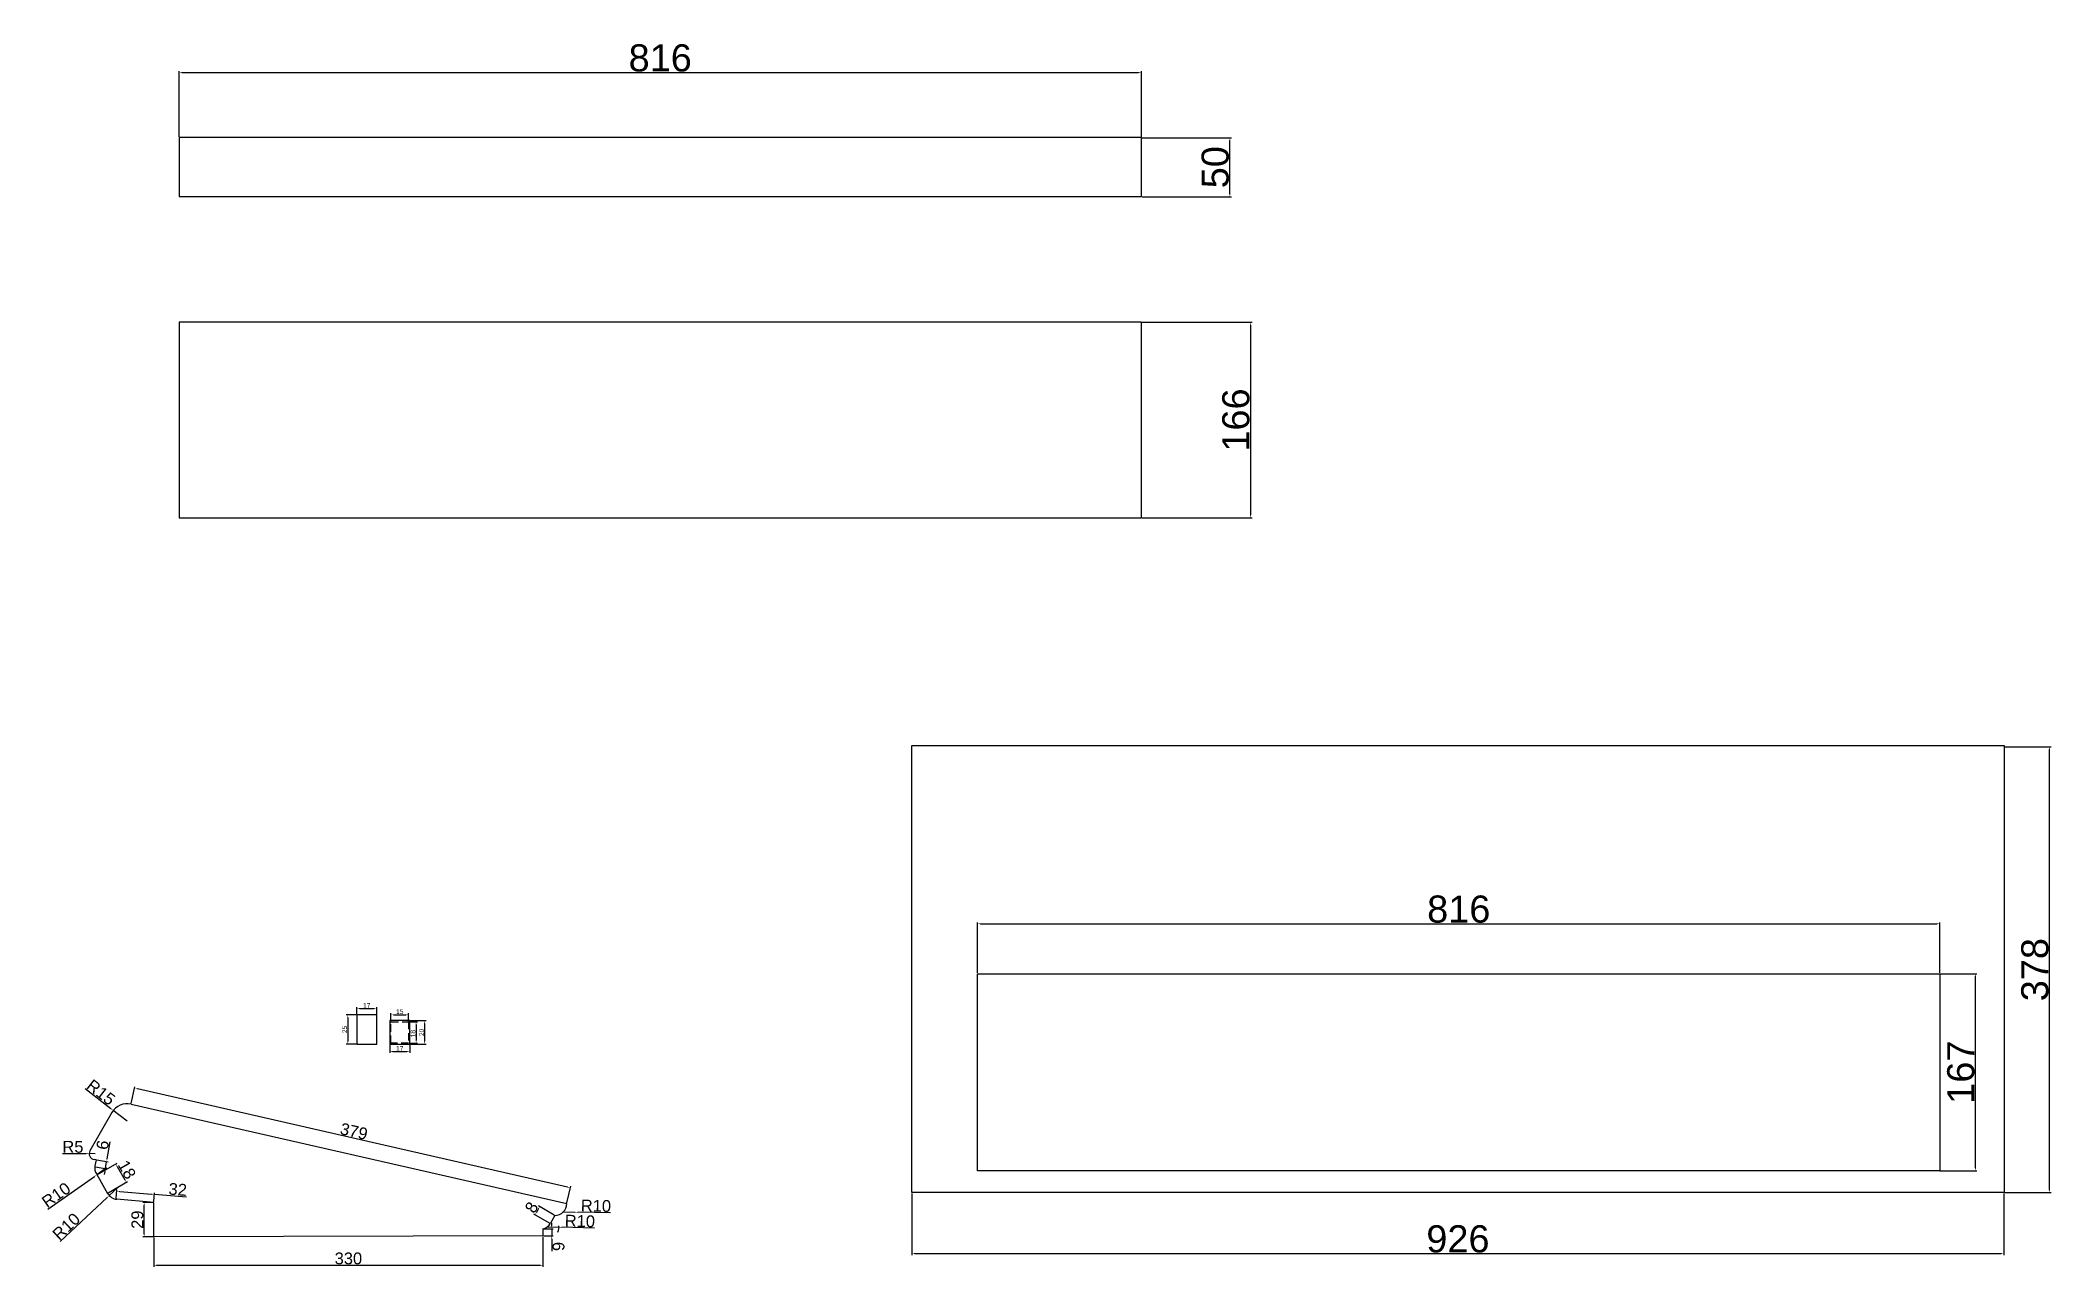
# Model space of a CAD drawing. Header units: millimetres. Extents: x 247 to 1953, y 211 to 1251.
import ezdxf

# ---------------------------------------------------------------- set-up
doc = ezdxf.new("R2010")
doc.units = ezdxf.units.MM
doc.linetypes.add('DASHED2', pattern=[9.525, 6.35, -3.175])
for name, color, linetype in [('Carcasa vedere lateral', 151, 'Continuous'), ('Carcasa vedere sus', 210, 'Continuous'), ('Dimensiuni', 100, 'Continuous'), ('Forma de elimiat', 40, 'Continuous'), ('Suport picioare partituri', 4, 'Continuous')]:
    doc.layers.add(name, color=color, linetype=linetype)
doc.styles.get("Standard").update_dxf_attribs({"font": 'arial.ttf'})
doc.dimstyles.new('ISO-25', dxfattribs={"dimtxt": 23, "dimasz": 2.5, "dimexe": 1.25, "dimexo": 0.625, "dimtad": 1, "dimtxsty": 'Standard', "dimcen": 2.5, "dimadec": 0, "dimazin": 0, "dimtfac": 1, "dimtmove": 0, "dimatfit": 3, "dimfxl": 1, "dimarcsym": 0})

# ---------------------------------------------------------------- blocks, each defined once
blk = doc.blocks.new('*D4')
at = {"layer": 'Defpoints', "color": 0, "transparency": 16777216}
for p in [(343, 236.5), (673, 237.2), (673, 212.4)]:
    blk.add_point(p, dxfattribs=at)
at = {"layer": 'Dimensiuni', "color": 0, "lineweight": -2, "transparency": 16777216}
for p, q in [((343, 235.9), (343, 211.1)), ((673, 236.5), (673, 211.1)), ((345.5, 212.4), (670.5, 212.4))]:
    blk.add_line(p, q, dxfattribs=at)
at = {"layer": 'Dimensiuni', "color": 0, "transparency": 16777216}
for points in [[(345.5, 212.8), (345.5, 211.9), (343, 212.4)], [(670.5, 212.8), (670.5, 211.9), (673, 212.4)]]:
    blk.add_solid(points, dxfattribs=at)
at = {"layer": 'Dimensiuni', "color": 0, "transparency": 16777216, "insert": (508, 218.1), "char_height": 10, "attachment_point": 5}
blk.add_mtext('330', dxfattribs=at)
blk = doc.blocks.new('*D5')
at = {"layer": 'Defpoints', "color": 0, "transparency": 16777216}
for p in [(334.8, 265.5), (342.9, 265.5, 0), (343, 236.5)]:
    blk.add_point(p, dxfattribs=at)
at = {"layer": 'Dimensiuni', "color": 0, "lineweight": -2, "transparency": 16777216}
for p, q in [((342.3, 265.5), (333.6, 265.5)), ((334.8, 239), (334.8, 263)), ((342.4, 236.5), (333.6, 236.5))]:
    blk.add_line(p, q, dxfattribs=at)
at = {"layer": 'Dimensiuni', "color": 0, "transparency": 16777216}
for points in [[(334.4, 263), (335.3, 263), (334.8, 265.5)], [(334.4, 239), (335.3, 239), (334.8, 236.5)]]:
    blk.add_solid(points, dxfattribs=at)
at = {"layer": 'Dimensiuni', "color": 0, "transparency": 16777216, "insert": (329.1, 251), "char_height": 10, "attachment_point": 5, "rotation": 90}
blk.add_mtext('29', dxfattribs=at)
blk = doc.blocks.new('*D6')
at = {"layer": 'Defpoints', "color": 0, "transparency": 16777216}
for p in [(326.7, 362.5), (323.6, 349, 0), (693.1, 264.6, 0)]:
    blk.add_point(p, dxfattribs=at)
at = {"layer": 'Dimensiuni', "color": 0, "lineweight": -2, "transparency": 16777216}
for p, q in [((323.8, 349.6), (327, 363.7)), ((693.8, 278.6), (329.2, 361.9)), ((693.3, 265.2), (696.5, 279.3))]:
    blk.add_line(p, q, dxfattribs=at)
at = {"layer": 'Dimensiuni', "color": 0, "transparency": 16777216}
for points in [[(329.2, 362.3), (329.1, 361.5), (326.7, 362.5)], [(693.9, 279), (693.7, 278.2), (696.2, 278.1)]]:
    blk.add_solid(points, dxfattribs=at)
at = {"layer": 'Dimensiuni', "color": 0, "transparency": 16777216, "insert": (512.7, 325.8), "char_height": 10, "attachment_point": 5, "rotation": 347.1316}
blk.add_mtext('379', dxfattribs=at)
blk = doc.blocks.new('*D7')
at = {"layer": 'Defpoints', "color": 0, "transparency": 16777216}
for p in [(308.6, 343.6, 0), (320.4, 334.4, 0)]:
    blk.add_point(p, dxfattribs=at)
at = {"layer": 'Dimensiuni', "color": 0, "lineweight": -2, "transparency": 16777216}
for p, q in [((284.8, 362.1), (306.6, 345.1)), ((320.4, 334.4), (308.6, 343.6))]:
    blk.add_line(p, q, dxfattribs=at)
at = {"layer": 'Dimensiuni', "color": 0, "transparency": 16777216}
blk.add_solid([(306.9, 345.4), (306.4, 344.8), (308.6, 343.6)], dxfattribs=at)
at = {"layer": 'Dimensiuni', "color": 0, "transparency": 16777216, "insert": (298.2, 358.9), "char_height": 10, "attachment_point": 5, "rotation": 322.1036}
blk.add_mtext('R15', dxfattribs=at)
blk = doc.blocks.new('*D8')
at = {"layer": 'Defpoints', "color": 0, "transparency": 16777216}
for p in [(288.2, 307, 0), (293.2, 306.9, 0)]:
    blk.add_point(p, dxfattribs=at)
at = {"layer": 'Dimensiuni', "color": 0, "lineweight": -2, "transparency": 16777216}
for p, q in [((265.7, 307), (285.7, 307)), ((293.2, 306.9), (288.2, 307))]:
    blk.add_line(p, q, dxfattribs=at)
at = {"layer": 'Dimensiuni', "color": 0, "transparency": 16777216}
blk.add_solid([(285.7, 307.4), (285.7, 306.5), (288.2, 307)], dxfattribs=at)
at = {"layer": 'Dimensiuni', "color": 0, "transparency": 16777216, "insert": (274.4, 312.7), "char_height": 10, "attachment_point": 5, "rotation": 359.8548}
blk.add_mtext('R5', dxfattribs=at)
blk = doc.blocks.new('*D1')
at = {"layer": 'Defpoints', "color": 0, "transparency": 16777216}
for p in [(690.2, 257.5, 0), (700.2, 257.3, 0)]:
    blk.add_point(p, dxfattribs=at)
at = {"layer": 'Dimensiuni', "color": 0, "lineweight": -2, "transparency": 16777216}
for p, q in [((690.2, 257.5), (700.2, 257.3)), ((730.3, 256.8), (702.7, 257.3))]:
    blk.add_line(p, q, dxfattribs=at)
at = {"layer": 'Dimensiuni', "color": 0, "transparency": 16777216}
blk.add_solid([(702.7, 257.7), (702.7, 256.9), (700.2, 257.3)], dxfattribs=at)
at = {"layer": 'Dimensiuni', "color": 0, "transparency": 16777216, "insert": (717.9, 262.7), "char_height": 10, "attachment_point": 5, "rotation": 358.9326}
blk.add_mtext('R10', dxfattribs=at)
blk = doc.blocks.new('*D2')
at = {"layer": 'Defpoints', "color": 0, "transparency": 16777216}
for p in [(676.6, 244.9, 0), (686.6, 244.6, 0)]:
    blk.add_point(p, dxfattribs=at)
at = {"layer": 'Dimensiuni', "color": 0, "lineweight": -2, "transparency": 16777216}
for p, q in [((676.6, 244.9), (686.6, 244.6)), ((716.7, 243.7), (689.1, 244.5))]:
    blk.add_line(p, q, dxfattribs=at)
blk.add_arc((676.6, 244.9), 10, 333.6925, 5.4277, dxfattribs=at)
at = {"layer": 'Dimensiuni', "color": 0, "transparency": 16777216}
blk.add_solid([(689.1, 244.9), (689.1, 244.1), (686.6, 244.6)], dxfattribs=at)
at = {"layer": 'Dimensiuni', "color": 0, "transparency": 16777216, "insert": (704.3, 249.8), "char_height": 10, "attachment_point": 5, "rotation": 358.2657}
blk.add_mtext('R10', dxfattribs=at)
blk = doc.blocks.new('*D9')
at = {"layer": 'Defpoints', "color": 0, "transparency": 16777216}
for p in [(666.2, 255.1), (679.2, 247.6, 0), (683.1, 254.6, 0)]:
    blk.add_point(p, dxfattribs=at)
at = {"layer": 'Dimensiuni', "color": 0, "lineweight": -2, "transparency": 16777216}
for p, q in [((669, 259.8), (667.5, 257.2)), ((682.6, 254.9), (669.1, 262.6)), ((678.6, 248), (665.1, 255.7))]:
    blk.add_line(p, q, dxfattribs=at)
at = {"layer": 'Dimensiuni', "color": 0, "transparency": 16777216}
for points in [[(667.1, 257.4), (667.8, 257), (666.2, 255.1)], [(668.6, 260.1), (669.3, 259.6), (670.2, 262)]]:
    blk.add_solid(points, dxfattribs=at)
at = {"layer": 'Dimensiuni', "color": 0, "transparency": 16777216, "insert": (663.3, 261.4), "char_height": 10, "attachment_point": 5, "rotation": 60.1115}
blk.add_mtext('8', dxfattribs=at)
blk = doc.blocks.new('*D10')
at = {"layer": 'Defpoints', "color": 0, "transparency": 16777216}
for p in [(673, 243.2, 0), (673, 237.2), (680.4, 237.2)]:
    blk.add_point(p, dxfattribs=at)
at = {"layer": 'Dimensiuni', "color": 0, "lineweight": -2, "transparency": 16777216}
for p, q in [((673.6, 243.2), (681.6, 243.2)), ((680.4, 245.7), (680.4, 248.2)), ((680.4, 243.2), (680.4, 237.2)), ((673.6, 237.2), (681.6, 237.2)), ((680.4, 234.7), (680.4, 224.3))]:
    blk.add_line(p, q, dxfattribs=at)
at = {"layer": 'Dimensiuni', "color": 0, "transparency": 16777216}
for points in [[(680.8, 245.7), (680, 245.7), (680.4, 243.2)], [(680.8, 234.7), (680, 234.7), (680.4, 237.2)]]:
    blk.add_solid(points, dxfattribs=at)
at = {"layer": 'Dimensiuni', "color": 0, "transparency": 16777216, "insert": (686.1, 228.3), "char_height": 10, "attachment_point": 5, "rotation": 270.1115}
blk.add_mtext('6', dxfattribs=at)
blk = doc.blocks.new('*D11')
at = {"layer": 'Defpoints', "color": 0, "transparency": 16777216}
for p in [(293, 295.9, 0), (294, 301.8, 0), (301.9, 294.3)]:
    blk.add_point(p, dxfattribs=at)
at = {"layer": 'Dimensiuni', "color": 0, "lineweight": -2, "transparency": 16777216}
for p, q in [((303.4, 302.7), (305.9, 317.1)), ((293.6, 295.8), (303.1, 294.1)), ((294.6, 301.7), (304.2, 300)), ((301.5, 291.9), (301, 289.4)), ((301.9, 294.3), (302.9, 300.2))]:
    blk.add_line(p, q, dxfattribs=at)
at = {"layer": 'Dimensiuni', "color": 0, "transparency": 16777216}
for points in [[(301.1, 291.9), (301.9, 291.8), (301.9, 294.3)], [(303, 302.8), (303.8, 302.6), (302.9, 300.2)]]:
    blk.add_solid(points, dxfattribs=at)
at = {"layer": 'Dimensiuni', "color": 0, "transparency": 16777216, "insert": (299.6, 314.3), "char_height": 10, "attachment_point": 5, "rotation": 80.1115}
blk.add_mtext('6', dxfattribs=at)
blk = doc.blocks.new('*D12')
at = {"layer": 'Defpoints', "color": 0, "transparency": 16777216}
for p in [(302.9, 294.8, 0), (294.7, 289.1, 0)]:
    blk.add_point(p, dxfattribs=at)
at = {"layer": 'Dimensiuni', "color": 0, "lineweight": -2, "transparency": 16777216}
for p, q in [((302.9, 294.8), (294.7, 289.1)), ((253.2, 260), (292.7, 287.6))]:
    blk.add_line(p, q, dxfattribs=at)
blk.add_arc((302.9, 294.8), 10, 213.6925, 222.1697, dxfattribs=at)
at = {"layer": 'Dimensiuni', "color": 0, "transparency": 16777216}
blk.add_solid([(292.5, 288), (292.9, 287.3), (294.7, 289.1)], dxfattribs=at)
at = {"layer": 'Dimensiuni', "color": 0, "transparency": 16777216, "insert": (260.2, 271.9), "char_height": 10, "attachment_point": 5, "rotation": 35.0077}
blk.add_mtext('R10', dxfattribs=at)
blk = doc.blocks.new('*D3')
at = {"layer": 'Defpoints', "color": 0, "transparency": 16777216}
for p in [(294.7, 289.1), (303.7, 273.5, 0), (319.7, 282.7)]:
    blk.add_point(p, dxfattribs=at)
at = {"layer": 'Dimensiuni', "color": 0, "lineweight": -2, "transparency": 16777216}
for p, q in [((295.3, 289.4), (311.8, 298.9)), ((312, 296.1), (318.5, 284.9)), ((304.3, 273.8), (320.8, 283.3))]:
    blk.add_line(p, q, dxfattribs=at)
at = {"layer": 'Dimensiuni', "color": 0, "transparency": 16777216}
for points in [[(312.3, 296.4), (311.6, 295.9), (310.7, 298.3)], [(318.8, 285.1), (318.1, 284.7), (319.7, 282.7)]]:
    blk.add_solid(points, dxfattribs=at)
at = {"layer": 'Dimensiuni', "color": 0, "transparency": 16777216, "insert": (320.2, 293.4), "char_height": 10, "attachment_point": 5, "rotation": 299.9971}
blk.add_mtext('18', dxfattribs=at)
blk = doc.blocks.new('*D13')
at = {"layer": 'Defpoints', "color": 0, "transparency": 16777216}
for p in [(312.5, 278.3, 0), (305.2, 271.4, 0)]:
    blk.add_point(p, dxfattribs=at)
at = {"layer": 'Dimensiuni', "color": 0, "lineweight": -2, "transparency": 16777216}
for p, q in [((312.5, 278.3), (305.2, 271.4)), ((263.6, 232.5), (303.4, 269.7))]:
    blk.add_line(p, q, dxfattribs=at)
at = {"layer": 'Dimensiuni', "color": 0, "transparency": 16777216}
blk.add_solid([(303.1, 270), (303.7, 269.4), (305.2, 271.4)], dxfattribs=at)
at = {"layer": 'Dimensiuni', "color": 0, "transparency": 16777216, "insert": (268.8, 245.2), "char_height": 10, "attachment_point": 5, "rotation": 43.0817}
blk.add_mtext('R10', dxfattribs=at)
blk = doc.blocks.new('*D14')
at = {"layer": 'Defpoints', "color": 0, "transparency": 16777216}
for p in [(311.6, 275), (311, 268.4, 0), (342.9, 265.8, 0)]:
    blk.add_point(p, dxfattribs=at)
at = {"layer": 'Dimensiuni', "color": 0, "lineweight": -2, "transparency": 16777216}
for p, q in [((311.1, 269), (311.7, 276.2)), ((314.1, 274.8), (341, 272.6)), ((343, 266.4), (343.6, 273.7)), ((343.5, 272.5), (370.6, 270.3))]:
    blk.add_line(p, q, dxfattribs=at)
at = {"layer": 'Dimensiuni', "color": 0, "transparency": 16777216}
for points in [[(314.1, 275.2), (314, 274.4), (311.6, 275)], [(341, 273.1), (340.9, 272.2), (343.5, 272.5)]]:
    blk.add_solid(points, dxfattribs=at)
at = {"layer": 'Dimensiuni', "color": 0, "transparency": 16777216, "insert": (363.3, 276.6), "char_height": 10, "attachment_point": 5, "rotation": 355.4341}
blk.add_mtext('32', dxfattribs=at)
blk = doc.blocks.new('*D15')
at = {"layer": 'Defpoints', "color": 0, "transparency": 16777216}
for p in [(985.8, 273.9, 0), (1911.8, 273.9, 0), (1911.8, 222.3)]:
    blk.add_point(p, dxfattribs=at)
at = {"layer": 'Dimensiuni', "color": 0, "lineweight": -2, "transparency": 16777216}
for p, q in [((985.8, 273.3), (985.8, 221)), ((1911.8, 273.3), (1911.8, 221)), ((988.3, 222.3), (1909.3, 222.3))]:
    blk.add_line(p, q, dxfattribs=at)
at = {"layer": 'Dimensiuni', "color": 0, "transparency": 16777216}
for points in [[(988.3, 222.7), (988.3, 221.9), (985.8, 222.3)], [(1909.3, 222.7), (1909.3, 221.9), (1911.8, 222.3)]]:
    blk.add_solid(points, dxfattribs=at)
at = {"layer": 'Dimensiuni', "color": 0, "transparency": 16777216, "insert": (1448.8, 234.6), "char_height": 23, "attachment_point": 5, "rotation": 359.9999}
blk.add_mtext('926', dxfattribs=at)
blk = doc.blocks.new('*D16')
at = {"layer": 'Defpoints', "color": 0, "transparency": 16777216}
for p in [(1857.5, 501.8), (1041.5, 459.5), (1857.5, 459.5)]:
    blk.add_point(p, dxfattribs=at)
at = {"layer": 'Dimensiuni', "color": 0, "lineweight": -2, "transparency": 16777216}
for p, q in [((1041.5, 460.1), (1041.5, 503)), ((1044, 501.8), (1855, 501.8)), ((1857.5, 460.1), (1857.5, 503))]:
    blk.add_line(p, q, dxfattribs=at)
at = {"layer": 'Dimensiuni', "color": 0, "transparency": 16777216}
for points in [[(1044, 502.2), (1044, 501.4), (1041.5, 501.8)], [(1855, 502.2), (1855, 501.4), (1857.5, 501.8)]]:
    blk.add_solid(points, dxfattribs=at)
at = {"layer": 'Dimensiuni', "color": 0, "transparency": 16777216, "insert": (1449.5, 514.1), "char_height": 23, "attachment_point": 5}
blk.add_mtext('816', dxfattribs=at)
blk = doc.blocks.new('*D17')
at = {"layer": 'Defpoints', "color": 0, "transparency": 16777216}
for p in [(1911.8, 651.9, 0), (1950.4, 651.9), (1911.8, 273.9, 0)]:
    blk.add_point(p, dxfattribs=at)
at = {"layer": 'Dimensiuni', "color": 0, "lineweight": -2, "transparency": 16777216}
for p, q in [((1912.5, 651.9), (1951.7, 651.9)), ((1950.4, 276.4), (1950.4, 649.4)), ((1912.5, 273.9), (1951.7, 273.9))]:
    blk.add_line(p, q, dxfattribs=at)
at = {"layer": 'Dimensiuni', "color": 0, "transparency": 16777216}
for points in [[(1950, 649.4), (1950.9, 649.4), (1950.4, 651.9)], [(1950, 276.4), (1950.9, 276.4), (1950.4, 273.9)]]:
    blk.add_solid(points, dxfattribs=at)
at = {"layer": 'Dimensiuni', "color": 0, "transparency": 16777216, "insert": (1938.1, 462.9), "char_height": 23, "attachment_point": 5, "rotation": 89.9999}
blk.add_mtext('378', dxfattribs=at)
blk = doc.blocks.new('*D18')
at = {"layer": 'Defpoints', "color": 0, "transparency": 16777216}
for p in [(1856.8, 459.5, 0), (1887.6, 459.5), (1856.8, 292.5, 0)]:
    blk.add_point(p, dxfattribs=at)
at = {"layer": 'Dimensiuni', "color": 0, "lineweight": -2, "transparency": 16777216}
for p, q in [((1857.5, 459.5), (1888.9, 459.5)), ((1887.6, 295), (1887.6, 457)), ((1857.5, 292.5), (1888.9, 292.5))]:
    blk.add_line(p, q, dxfattribs=at)
at = {"layer": 'Dimensiuni', "color": 0, "transparency": 16777216}
for points in [[(1887.2, 457), (1888.1, 457), (1887.6, 459.5)], [(1887.2, 295), (1888.1, 295), (1887.6, 292.5)]]:
    blk.add_solid(points, dxfattribs=at)
at = {"layer": 'Dimensiuni', "color": 0, "transparency": 16777216, "insert": (1875.3, 376), "char_height": 23, "attachment_point": 5, "rotation": 90}
blk.add_mtext('167', dxfattribs=at)
blk = doc.blocks.new('*D20')
at = {"layer": 'Defpoints', "color": 0, "transparency": 16777216}
for p in [(364.4, 1223.2), (364.4, 1168.1), (1180.4, 1168.1)]:
    blk.add_point(p, dxfattribs=at)
at = {"layer": 'Dimensiuni', "color": 0, "lineweight": -2, "transparency": 16777216}
for p, q in [((364.4, 1168.8), (364.4, 1224.5)), ((1177.9, 1223.2), (366.9, 1223.2)), ((1180.4, 1168.8), (1180.4, 1224.5))]:
    blk.add_line(p, q, dxfattribs=at)
at = {"layer": 'Dimensiuni', "color": 0, "transparency": 16777216}
for points in [[(366.9, 1223.6), (366.9, 1222.8), (364.4, 1223.2)], [(1177.9, 1223.6), (1177.9, 1222.8), (1180.4, 1223.2)]]:
    blk.add_solid(points, dxfattribs=at)
at = {"layer": 'Dimensiuni', "color": 0, "transparency": 16777216, "insert": (772.4, 1235.6), "char_height": 23, "attachment_point": 5}
blk.add_mtext('816', dxfattribs=at)
blk = doc.blocks.new('*D21')
at = {"layer": 'Defpoints', "color": 0, "transparency": 16777216}
for p in [(1180.4, 1168.1), (1255.4, 1168.1), (1180.4, 1118.1)]:
    blk.add_point(p, dxfattribs=at)
at = {"layer": 'Dimensiuni', "color": 0, "lineweight": -2, "transparency": 16777216}
for p, q in [((1181, 1168.1), (1256.7, 1168.1)), ((1255.4, 1120.6), (1255.4, 1165.6)), ((1181, 1118.1), (1256.7, 1118.1))]:
    blk.add_line(p, q, dxfattribs=at)
at = {"layer": 'Dimensiuni', "color": 0, "transparency": 16777216}
for points in [[(1255, 1165.6), (1255.9, 1165.6), (1255.4, 1168.1)], [(1255, 1120.6), (1255.9, 1120.6), (1255.4, 1118.1)]]:
    blk.add_solid(points, dxfattribs=at)
at = {"layer": 'Dimensiuni', "color": 0, "transparency": 16777216, "insert": (1243.1, 1143.1), "char_height": 23, "attachment_point": 5, "rotation": 90}
blk.add_mtext('50', dxfattribs=at)
blk = doc.blocks.new('*D22')
at = {"layer": 'Defpoints', "color": 0, "transparency": 16777216}
for p in [(1180.4, 1011.8), (1180.4, 845.8), (1273, 845.8)]:
    blk.add_point(p, dxfattribs=at)
at = {"layer": 'Dimensiuni', "color": 0, "lineweight": -2, "transparency": 16777216}
for p, q in [((1181, 1011.8), (1274.2, 1011.8)), ((1273, 1009.3), (1273, 848.3)), ((1181, 845.8), (1274.2, 845.8))]:
    blk.add_line(p, q, dxfattribs=at)
at = {"layer": 'Dimensiuni', "color": 0, "transparency": 16777216}
for points in [[(1272.6, 1009.3), (1273.4, 1009.3), (1273, 1011.8)], [(1272.6, 848.3), (1273.4, 848.3), (1273, 845.8)]]:
    blk.add_solid(points, dxfattribs=at)
at = {"layer": 'Dimensiuni', "color": 0, "transparency": 16777216, "insert": (1260.6, 928.8), "char_height": 23, "attachment_point": 5, "rotation": 90}
blk.add_mtext('166', dxfattribs=at)
blk = doc.blocks.new('*D24')
at = {"layer": 'Defpoints', "color": 0, "transparency": 16777216}
for p in [(532.1, 430), (515.1, 424.7), (532.1, 424.7)]:
    blk.add_point(p, dxfattribs=at)
at = {"layer": 'Dimensiuni', "color": 0, "lineweight": -2, "transparency": 16777216}
for p, q in [((515.1, 425.3), (515.1, 431.2)), ((517.6, 430), (529.6, 430)), ((532.1, 425.3), (532.1, 431.2))]:
    blk.add_line(p, q, dxfattribs=at)
at = {"layer": 'Dimensiuni', "color": 0, "transparency": 16777216}
for points in [[(517.6, 430.4), (517.6, 429.6), (515.1, 430)], [(529.6, 430.4), (529.6, 429.6), (532.1, 430)]]:
    blk.add_solid(points, dxfattribs=at)
at = {"layer": 'Dimensiuni', "color": 0, "transparency": 16777216, "insert": (523.6, 432.6), "char_height": 4, "attachment_point": 5}
blk.add_mtext('17', dxfattribs=at)
blk = doc.blocks.new('*D25')
at = {"layer": 'Defpoints', "color": 0, "transparency": 16777216}
for p in [(515.1, 424.7), (507.5, 399.7), (515.1, 399.7)]:
    blk.add_point(p, dxfattribs=at)
at = {"layer": 'Dimensiuni', "color": 0, "lineweight": -2, "transparency": 16777216}
for p, q in [((514.5, 424.7), (506.2, 424.7)), ((507.5, 422.2), (507.5, 402.2)), ((514.5, 399.7), (506.2, 399.7))]:
    blk.add_line(p, q, dxfattribs=at)
at = {"layer": 'Dimensiuni', "color": 0, "transparency": 16777216}
for points in [[(507.1, 422.2), (507.9, 422.2), (507.5, 424.7)], [(507.1, 402.2), (507.9, 402.2), (507.5, 399.7)]]:
    blk.add_solid(points, dxfattribs=at)
at = {"layer": 'Dimensiuni', "color": 0, "transparency": 16777216, "insert": (504.8, 412.2), "char_height": 4, "attachment_point": 5, "rotation": 90}
blk.add_mtext('25', dxfattribs=at)
blk = doc.blocks.new('*D26')
at = {"layer": 'Defpoints', "color": 0, "transparency": 16777216}
for p in [(560.1, 419.7), (572.7, 419.7), (560.1, 399.7)]:
    blk.add_point(p, dxfattribs=at)
at = {"layer": 'Dimensiuni', "color": 0, "lineweight": -2, "transparency": 16777216}
for p, q in [((560.7, 419.7), (574, 419.7)), ((572.7, 402.2), (572.7, 417.2)), ((560.7, 399.7), (574, 399.7))]:
    blk.add_line(p, q, dxfattribs=at)
at = {"layer": 'Dimensiuni', "color": 0, "transparency": 16777216}
for points in [[(572.3, 417.2), (573.1, 417.2), (572.7, 419.7)], [(572.3, 402.2), (573.1, 402.2), (572.7, 399.7)]]:
    blk.add_solid(points, dxfattribs=at)
at = {"layer": 'Dimensiuni', "color": 0, "transparency": 16777216, "insert": (570.1, 409.7), "char_height": 4, "attachment_point": 5, "rotation": 90}
blk.add_mtext('20', dxfattribs=at)
blk = doc.blocks.new('*D27')
at = {"layer": 'Defpoints', "color": 0, "transparency": 16777216}
for p in [(559.1, 418.7), (559.1, 400.7), (565.4, 400.7)]:
    blk.add_point(p, dxfattribs=at)
at = {"layer": 'Dimensiuni', "color": 0, "lineweight": -2, "transparency": 16777216}
for p, q in [((559.7, 418.7), (566.7, 418.7)), ((565.4, 416.2), (565.4, 403.2)), ((559.7, 400.7), (566.7, 400.7))]:
    blk.add_line(p, q, dxfattribs=at)
at = {"layer": 'Dimensiuni', "color": 0, "transparency": 16777216}
for points in [[(565, 416.2), (565.9, 416.2), (565.4, 418.7)], [(565, 403.2), (565.9, 403.2), (565.4, 400.7)]]:
    blk.add_solid(points, dxfattribs=at)
at = {"layer": 'Dimensiuni', "color": 0, "transparency": 16777216, "insert": (562.8, 408.7), "char_height": 4, "attachment_point": 5, "rotation": 90}
blk.add_mtext('18', dxfattribs=at)
blk = doc.blocks.new('*D28')
at = {"layer": 'Defpoints', "color": 0, "transparency": 16777216}
for p in [(543.1, 399.7), (560.1, 399.7), (560.1, 393.6)]:
    blk.add_point(p, dxfattribs=at)
at = {"layer": 'Dimensiuni', "color": 0, "lineweight": -2, "transparency": 16777216}
for p, q in [((543.1, 399.1), (543.1, 392.3)), ((545.6, 393.6), (557.6, 393.6)), ((560.1, 399.1), (560.1, 392.3))]:
    blk.add_line(p, q, dxfattribs=at)
at = {"layer": 'Dimensiuni', "color": 0, "transparency": 16777216}
for points in [[(545.6, 394), (545.6, 393.1), (543.1, 393.6)], [(557.6, 394), (557.6, 393.1), (560.1, 393.6)]]:
    blk.add_solid(points, dxfattribs=at)
at = {"layer": 'Dimensiuni', "color": 0, "transparency": 16777216, "insert": (551.6, 396.2), "char_height": 4, "attachment_point": 5}
blk.add_mtext('17', dxfattribs=at)
blk = doc.blocks.new('*D29')
at = {"layer": 'Defpoints', "color": 0, "transparency": 16777216}
for p in [(544.1, 418.7), (559.1, 424.6), (559.1, 418.7)]:
    blk.add_point(p, dxfattribs=at)
at = {"layer": 'Dimensiuni', "color": 0, "lineweight": -2, "transparency": 16777216}
for p, q in [((544.1, 419.3), (544.1, 425.9)), ((546.6, 424.6), (556.6, 424.6)), ((559.1, 419.3), (559.1, 425.9))]:
    blk.add_line(p, q, dxfattribs=at)
at = {"layer": 'Dimensiuni', "color": 0, "transparency": 16777216}
for points in [[(546.6, 425), (546.6, 424.2), (544.1, 424.6)], [(556.6, 425), (556.6, 424.2), (559.1, 424.6)]]:
    blk.add_solid(points, dxfattribs=at)
at = {"layer": 'Dimensiuni', "color": 0, "transparency": 16777216, "insert": (551.6, 427.3), "char_height": 4, "attachment_point": 5}
blk.add_mtext('15', dxfattribs=at)

msp = doc.modelspace()

# ---------------------------------------------------------------- linework, layer by layer
at = {"layer": 'Carcasa vedere lateral'}
for p, q in [((307.44, 341.825, -0.001), (288.826, 309.438, -0.001)), ((323.786, 348.973, -0.001), (693.123, 264.598, -0.001)), ((293.998, 301.808, 0), (293.078, 296.528, 0)), ((294.278, 289.794, 0), (303.87, 273.255, 0)), ((342.987, 265.527, 0), (311.725, 268.303, 0)), ((342.987, 236.527, 0), (342.987, 265.527, 0)), ((672.975, 243.169, 0), (672.987, 237.169, 0)), ((683.143, 254.579, 0), (679.309, 247.909, 0)), ((672.987, 237.169, 0), (342.987, 236.527, 0))]:
    msp.add_line(p, q, dxfattribs=at)
at = {"layer": 'Carcasa vedere lateral', "extrusion": (-1.33817e-08, 6.87408e-06, 1)}
msp.add_line((293.998, 301.808, 0), (292.558, 301.983, 0), dxfattribs=at)
for centre, radius, start, end in [((320.445, 334.35, 0.002), 15, 77.131616, 150.111537), ((293.161, 306.947, 0.002), 5, 150.111537, 263.080016), ((302.929, 294.81, 0.002), 10, 170.111537, 210.111537), ((312.521, 278.272, 0.002), 10, 210.111537, 265.434119), ((683.123, 264.579, 0.002), 10, 270.111537, 0.111537), ((670.639, 252.892, 0.002), 10, 283.508045, 330.111537)]:
    msp.add_arc(centre, radius, start, end, dxfattribs=at)
at = {"layer": 'Carcasa vedere sus', "elevation": 0.019}
msp.add_lwpolyline([(985.837, 652.794), (1911.837, 652.794), (1911.837, 273.941), (985.837, 273.941)], close=True, dxfattribs=at)
at = {"layer": 'Carcasa vedere sus'}
msp.add_lwpolyline([(1857.462, 292.514), (1041.462, 292.514), (1041.462, 459.514), (1857.462, 459.514)], close=True, dxfattribs=at)
at = {"layer": 'Forma de elimiat'}
for points in [[(364.407, 1118.145), (1180.407, 1118.145), (1180.407, 1168.145), (364.407, 1168.145)], [(364.407, 845.819), (1180.407, 845.819), (1180.407, 1011.819), (364.407, 1011.819)]]:
    msp.add_lwpolyline(points, close=True, dxfattribs=at)
at = {"layer": 'Suport picioare partituri'}
for points in [[(515.143, 399.694), (532.143, 399.694), (532.143, 424.694), (515.143, 424.694)], [(543.077, 399.694), (560.077, 399.694), (560.077, 419.694), (543.077, 419.694)]]:
    msp.add_lwpolyline(points, close=True, dxfattribs=at)
at = {"layer": 'Suport picioare partituri', "linetype": 'DASHED2'}
msp.add_lwpolyline([(544.077, 418.694), (559.077, 418.694), (559.077, 400.694), (544.077, 400.694)], close=True, dxfattribs=at)

# ---------------------------------------------------------------- dimensions: what is measured, and where the dimension line sits
at = {"layer": 'Dimensiuni'}
dim = msp.add_linear_dim(base=(364.407, 1223.23), p1=(1180.407, 1168.145), p2=(364.407, 1168.145), dimstyle='ISO-25', dxfattribs=at)
dim.commit()
dim.dimension.update_dxf_attribs({"geometry": '*D20', "text_midpoint": (772.407, 1235.598)})
for base, p1, p2, picture, middle in [((1255.441, 1168.145), (1180.407, 1118.145), (1180.407, 1168.145), '*D21', (1243.073, 1143.145)), ((1272.969, 845.819), (1180.407, 1011.819), (1180.407, 845.819), '*D22', (1260.601, 928.819))]:
    dim = msp.add_linear_dim(base=base, p1=p1, p2=p2, angle=90, dimstyle='ISO-25', dxfattribs=at)
    dim.commit()
    dim.dimension.update_dxf_attribs({"geometry": picture, "text_midpoint": middle})
for p1, p2, distance, picture, middle in [((1911.837, 273.941, 0.013), (1911.837, 651.941, 0.013), -38.606, '*D17', (1938.067, 462.941)), ((1041.462, 459.514), (1857.462, 459.514), 42.259, '*D16', (1449.462, 514.141)), ((1856.837, 292.514, 0.014), (1856.837, 459.514, 0.014), -30.798, '*D18', (1875.267, 376.014)), ((985.837, 273.942, 0.019), (1911.837, 273.941, 0.013), -51.668, '*D15', (1448.837, 234.642))]:
    dim = msp.add_aligned_dim(p1=p1, p2=p2, distance=distance, dimstyle='ISO-25', dxfattribs=at)
    dim.commit()
    dim.dimension.update_dxf_attribs({"geometry": picture, "text_midpoint": middle})
for base, p1, p2, override, picture, middle in [((532.143, 429.991), (515.143, 424.694), (532.143, 424.694), {"dimtxt": 4}, '*D24', (523.643, 432.624)), ((559.077, 424.608), (544.077, 418.694), (559.077, 418.694), {"dimtxt": 4}, '*D29', (551.577, 427.275)), ((560.077, 393.554), (543.077, 399.694), (560.077, 399.694), {"dimtxt": 4}, '*D28', (551.577, 396.187)), ((672.987, 212.351), (342.987, 236.527), (672.987, 237.169), {"dimtxt": 10}, '*D4', (507.987, 218.085))]:
    dim = msp.add_linear_dim(base=base, p1=p1, p2=p2, dimstyle='ISO-25', override=override, dxfattribs=at)
    dim.commit()
    dim.dimension.update_dxf_attribs({"geometry": picture, "text_midpoint": middle})
for base, p1, p2, override, picture, middle in [((507.473, 399.694), (515.143, 424.694), (515.143, 399.694), {"dimtxt": 4}, '*D25', (504.805, 412.194)), ((334.84, 265.527), (342.987, 236.527), (342.931, 265.527, 0), {"dimtxt": 10}, '*D5', (329.109, 251.027))]:
    dim = msp.add_linear_dim(base=base, p1=p1, p2=p2, angle=90, dimstyle='ISO-25', override=override, dxfattribs=at)
    dim.commit()
    dim.dimension.update_dxf_attribs({"geometry": picture, "text_midpoint": middle})
for base, p1, p2, angle, override, picture, middle, dimtype in [((565.436, 400.694), (559.077, 418.694), (559.077, 400.694), 90, {"dimtxt": 4}, '*D27', (565.436, 408.673), 160), ((572.724, 419.694), (560.077, 399.694), (560.077, 419.694), 90, {"dimtxt": 4}, '*D26', (572.724, 409.694), 160), ((301.909, 294.339), (293.998, 301.808, 0), (292.968, 295.897, 0), 260.111537, {"dimtxt": 10}, '*D11', (305.209, 313.272), 161), ((319.735, 282.72), (294.738, 289.074), (303.737, 273.485, 0), 299.997071, {"dimtxt": 10}, '*D3', (315.236, 290.514), 161), ((311.562, 274.998), (342.93, 265.811, 0), (311.032, 268.359, 0), 175.434119, {"dimtxt": 10}, '*D14', (362.871, 270.901), 161)]:
    dim = msp.add_linear_dim(base=base, p1=p1, p2=p2, angle=angle, dimstyle='ISO-25', override=override, dxfattribs=at)
    dim.commit()
    dim.dimension.update_dxf_attribs({"geometry": picture, "text_midpoint": middle, "dimtype": dimtype})
for center, mpoint, picture, middle in [((320.445, 334.35, -0.001), (308.608, 343.564, -0.001), '*D7', (298.232, 358.903)), ((293.161, 306.947, 0), (288.161, 306.959, 0), '*D8', (274.45, 312.704)), ((676.631, 244.886, 0), (686.626, 244.583, 0), '*D2', (704.347, 249.78)), ((690.208, 257.522, 0), (700.206, 257.335, 0), '*D1', (717.865, 262.738))]:
    dim = msp.add_radius_dim(center=center, mpoint=mpoint, dimstyle='ISO-25', override={"dimtxt": 10}, dxfattribs=at)
    dim.commit()
    dim.dimension.update_dxf_attribs({"geometry": picture, "text_midpoint": middle})
for p1, p2, distance, picture, middle in [((693.123, 264.598, 0), (323.642, 349.006, -0.001), -13.802, '*D6', (512.733, 325.848)), ((683.143, 254.579, 0), (679.156, 247.643, 0), -14.914, '*D9', (663.251, 261.398)), ((672.975, 243.169, 0), (672.987, 237.169), 7.398, '*D10', (686.132, 228.268))]:
    dim = msp.add_aligned_dim(p1=p1, p2=p2, distance=distance, dimstyle='ISO-25', override={"dimtxt": 10}, dxfattribs=at)
    dim.commit()
    dim.dimension.update_dxf_attribs({"geometry": picture, "text_midpoint": middle})
for center, mpoint, picture, middle in [((302.929, 294.81, 0), (294.738, 289.074, 0), '*D12', (263.514, 267.204)), ((312.521, 278.272, 0), (305.217, 271.441, 0), '*D13', (272.723, 241.053))]:
    dim = msp.add_radius_dim(center=center, mpoint=mpoint, dimstyle='ISO-25', override={"dimtxt": 10}, dxfattribs=at)
    dim.commit()
    dim.dimension.update_dxf_attribs({"geometry": picture, "text_midpoint": middle, "dimtype": 164})

doc.saveas('drawing.dxf')
